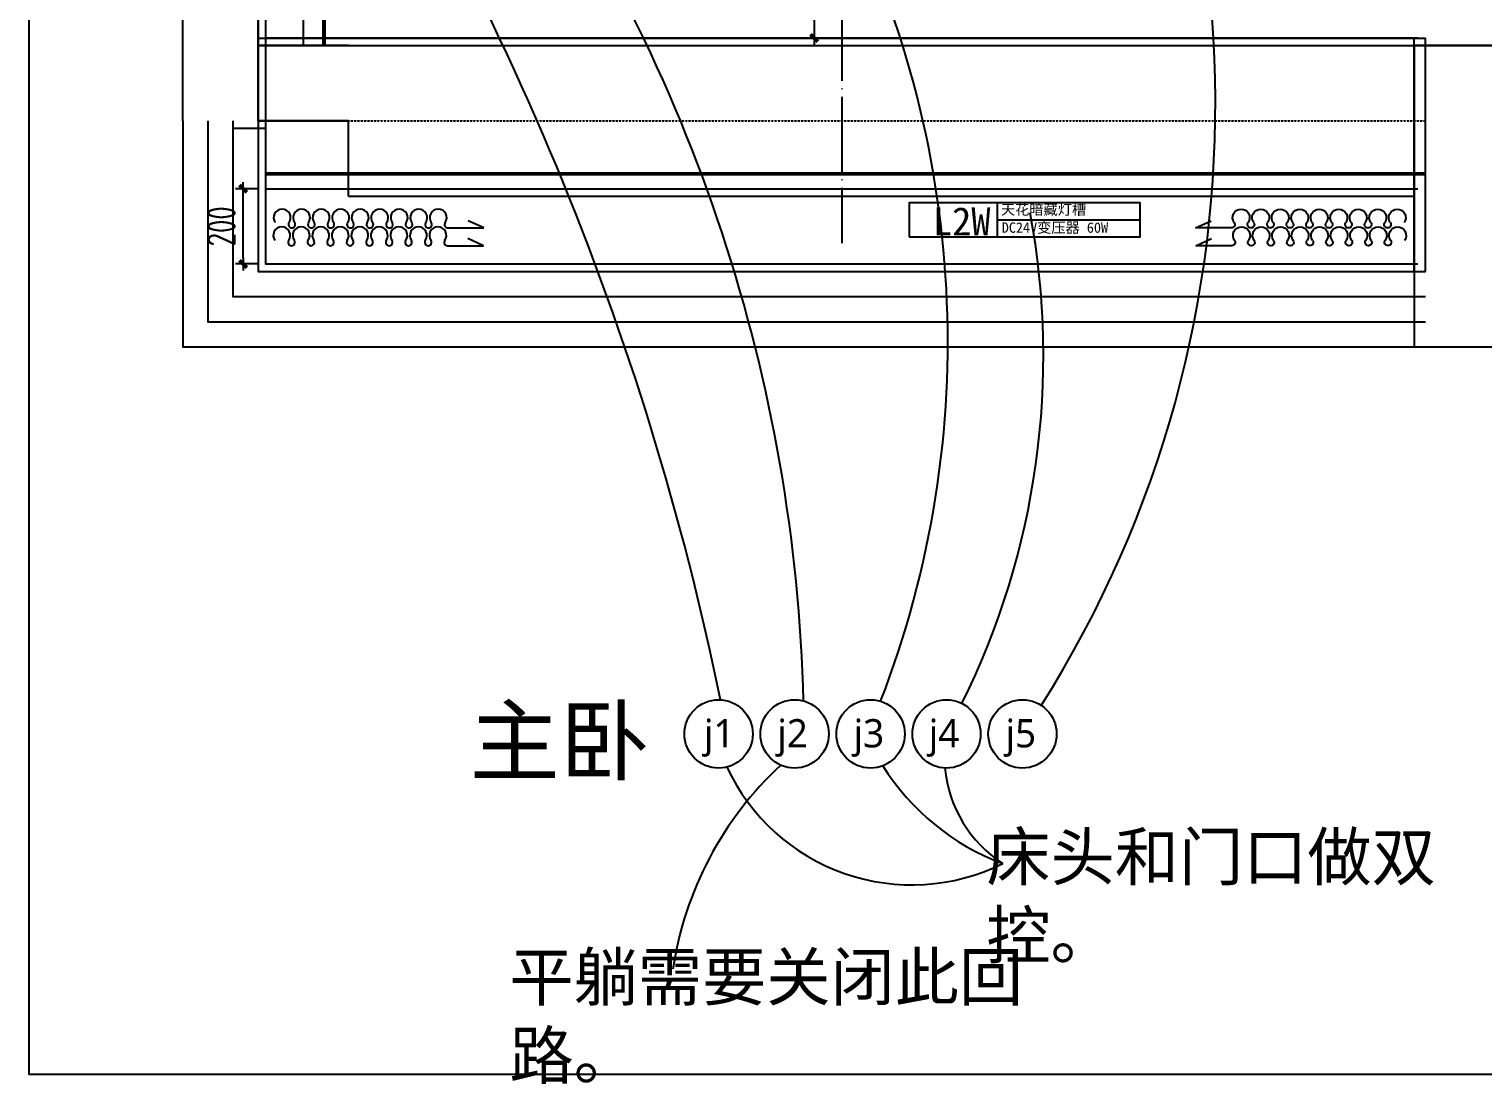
# Model space of a CAD drawing. Extents: x 11992 to 29481, y -6727 to 6811.
# Drawn here: x 11992 to 15852, y -6727 to -3926 of the extents above; entities that cross this region are included whole.
import ezdxf

# ---------------------------------------------------------------- set-up
doc = ezdxf.new("R2010")
doc.units = 0
doc.header["$MEASUREMENT"] = 0
doc.linetypes.add('DASHED', pattern=[19.05, 12.7, -6.35])
doc.linetypes.add('DOTE', pattern=[2.42, 2, -0.2, 0.02, -0.2])
doc.layers.get('0').update_dxf_attribs({"color": 8, "linetype": 'CONTINUOUS'})
doc.layers.get('Defpoints').update_dxf_attribs({"color": 8, "linetype": 'CONTINUOUS'})
for name, color, linetype in [('AD-玻璃幕墙、窗', 8, 'CONTINUOUS'), ('DQ-BEAM-DASH', 8, 'DASHED'), ('DS-DRAPERY', 8, 'CONTINUOUS'), ('FF-FINISH【完成面】', 8, 'CONTINUOUS'), ('RC-FIN', 8, 'CONTINUOUS'), ('WALL', 8, 'CONTINUOUS'), ('zoylight 3编号', 7, 'CONTINUOUS'), ('zoylight 4标注', 9, 'CONTINUOUS'), ('zoylight 5回路', 4, 'CONTINUOUS')]:
    doc.layers.add(name, color=color, linetype=linetype)
doc.layers.add('zoylight 1灯带', color=1, linetype='CONTINUOUS', lineweight=30)
doc.styles.add('CCD-DIM', font='archs.shx', dxfattribs={"width": 0.8})
doc.styles.get("Standard").update_dxf_attribs({"font": 'arial.ttf'})
doc.styles.add('TFB MS 3mm at 1 to 25', font='arial.ttf', dxfattribs={"height": 75})
doc.styles.add('XZC', font='SIMPLEX.SHX', dxfattribs={"width": 0.7, "bigfont": 'hztxt.shx'})
doc.styles.add('宋体', font='')
doc.styles.get('宋体').set_extended_font_data('SimSun')
doc.linetypes.add('LED_LINE', pattern='A,12.7,-5.08,["LED",XZC,S=2.54,R=0,X=-2.54,Y=-1.27],-6.35', length=24.13)
doc.dimstyles.new('zoylight_DIM_40', dxfattribs={"dimscale": 40, "dimtxt": 1.9, "dimasz": 0.4, "dimexe": 0.5, "dimexo": 0.5, "dimgap": 0.5, "dimtad": 1, "dimdec": 0, "dimrnd": 5, "dimzin": 12, "dimdsep": 46, "dimtxsty": 'CCD-DIM', "dimblk": 'CCD_Dimension_Tick', "dimcen": 0.125, "dimclrd": 44, "dimclre": 44, "dimclrt": 50, "dimadec": 0, "dimazin": 0, "dimtfac": 1, "dimtdec": 0, "dimtmove": 2, "dimatfit": 3, "dimldrblk": 'CCD_Leader_Dot', "dimfxl": 0, "dimtvp": 1, "dimtolj": 1, "dimtzin": 0, "dimarcsym": 0})

# ---------------------------------------------------------------- blocks, each defined once
blk = doc.blocks.new('DRAPES2')
for p, q in [((0, 0), (82, 37.3)), ((186.3, 0), (0, 0))]:
    blk.add_line(p, q)
at = {"linetype": 'ByBlock', "extrusion": (0, 0, -1)}
for centre, major_axis, start_param, end_param in [((236.9, 53.6), (-31.3, 31.3), 4.8823, 7.06864), ((236.9, 53.6), (-31.3, 31.3), 0.785455, 2.971795), ((338.2, 53.5), (31.3, 31.3), 3.311504, 5.497844), ((338.2, 53.5), (-31.3, 31.3), 0.785455, 2.971795), ((439.4, 53.5), (-31.3, 31.3), 4.8823, 7.06864), ((439.4, 53.5), (-31.3, 31.3), 0.785455, 2.971795), ((540.7, 53.5), (31.3, 31.3), 3.311504, 5.497844), ((540.7, 53.5), (31.3, 31.3), -0.785341, 1.400999), ((641.9, 53.5), (-31.3, 31.3), 4.8823, 7.06864), ((641.9, 53.5), (-31.3, 31.3), 0.785455, 2.971795), ((743.2, 53.5), (31.3, 31.3), 3.311504, 5.497844), ((743.2, 53.5), (-31.3, 31.3), 0.785455, 2.971795), ((844.4, 53.5), (-31.3, 31.3), 4.8823, 7.06864), ((844.4, 53.5), (-31.3, 31.3), 0.785455, 2.971795), ((945.7, 53.5), (31.3, 31.3), 3.311504, 5.497844), ((945.7, 53.5), (31.3, 31.3), -0.785341, 1.400999), ((186.3, 17.8), (-12.6, 12.6), 1.740708, 3.927048), ((287.6, 17.7), (-12.6, 12.6), 1.740708, 6.113388), ((388.8, 17.7), (-12.6, 12.6), 1.740708, 6.113388), ((490.1, 17.7), (12.6, 12.6), 0.169911, 4.542591), ((591.3, 17.7), (12.6, 12.6), 2.356251, 4.542591), ((591.3, 17.7), (-12.6, 12.6), 1.740708, 3.927048), ((692.6, 17.7), (-12.6, 12.6), 1.740708, 6.113388), ((793.8, 17.7), (-12.6, 12.6), 1.740708, 6.113388), ((895.1, 17.7), (12.6, 12.6), 0.169911, 4.542591), ((996.3, 17.7), (12.6, 12.6), 2.356251, 4.542591)]:
    blk.add_ellipse(centre, major_axis=major_axis, ratio=1, start_param=start_param, end_param=end_param, dxfattribs=at)
at = {"extrusion": (0, 0, -1)}
for centre, major_axis, start_param, end_param in [((1046.7, 53.5), (-31.3, 31.3), 4.8823, 7.06864), ((1046.7, 53.5), (-31.3, 31.3), 0.785455, 2.971795), ((996.1, 17.7), (-12.6, 12.6), 1.740708, 3.927048)]:
    blk.add_ellipse(centre, major_axis=major_axis, ratio=1, start_param=start_param, end_param=end_param, dxfattribs=at)
blk = doc.blocks.new('20170817.13012539')
for p, q in [((-62.6, 486), (-62.6, 605.2)), ((-62.6, 605.2), (-38.7, 552.8))]:
    blk.add_line(p, q)
at = {"linetype": 'ByBlock', "extrusion": (0, 0, -1)}
for centre, major_axis, start_param, end_param in [((-51.2, 486), (8.03, 8.03), 1.740708, 3.927048), ((-28.3, 453.6), (20, 20), 4.8823, 7.06864), ((-28.3, 453.6), (20, 20), 0.785455, 2.971795), ((-51.2, 421.2), (8.03, 8.03), 1.740708, 6.113388), ((-28.3, 388.8), (20, -20), 3.311504, 5.497844), ((-28.3, 388.8), (20, 20), 0.785455, 2.971795), ((-51.2, 356.4), (8.03, 8.03), 1.740708, 6.113388), ((-28.3, 324), (20, 20), 4.8823, 7.06864), ((-51.2, 291.6), (8.03, -8.03), 0.169911, 4.542591), ((-28.3, 324), (20, 20), 0.785455, 2.971795), ((-28.3, 259.2), (20, -20), 3.311504, 5.497844), ((-28.3, 259.2), (20, -20), -0.785341, 1.400999), ((-51.2, 226.8), (8.03, -8.03), 2.356251, 4.542591), ((-51.2, 226.8), (8.03, 8.03), 1.740708, 3.927048), ((-28.3, 194.4), (20, 20), 4.8823, 7.06864), ((-28.3, 194.4), (20, 20), 0.785455, 2.971795), ((-51.2, 162), (8.03, 8.03), 1.740708, 6.113388), ((-28.3, 129.6), (20, -20), 3.311504, 5.497844), ((-51.2, 97.2), (8.03, 8.03), 1.740708, 6.113388), ((-28.3, 129.6), (20, 20), 0.785455, 2.971795), ((-28.3, 64.8), (20, 20), 4.8823, 7.06864), ((-28.3, 64.8), (20, 20), 0.785455, 2.971795), ((-51.2, 32.4), (8.03, -8.03), 0.169911, 4.542591), ((-28.3, 0), (20, -20), 3.311504, 5.497844), ((-51.2, -32.4), (8.03, -8.03), 2.356251, 4.542591), ((-28.3, 0), (20, -20), -0.785341, 1.400999)]:
    blk.add_ellipse(centre, major_axis=major_axis, ratio=1, start_param=start_param, end_param=end_param, dxfattribs=at)
at = {"extrusion": (0, 0, -1)}
for centre, major_axis, start_param, end_param in [((-51.2, -32.2), (8.03, 8.03), 1.740708, 3.927048), ((-28.3, -64.6), (20, 20), 4.8823, 7.06864), ((-28.3, -64.6), (20, 20), 0.785455, 2.971795)]:
    blk.add_ellipse(centre, major_axis=major_axis, ratio=1, start_param=start_param, end_param=end_param, dxfattribs=at)
blk = doc.blocks.new('MB-B')
at = {"layer": 'DQ-BEAM-DASH', "ltscale": 0.01}
for p, q in [((-17500, 400), (-14400, 400)), ((-17500, 200), (-14400, 200))]:
    blk.add_line(p, q, dxfattribs=at)
blk = doc.blocks.new('CCD_Dimension_Tick')
at = {"color": 0, "linetype": 'ByBlock'}
for p, q in [((-1.09, 0), (0, 0)), ((0, 0), (1.09, 0))]:
    blk.add_line(p, q, dxfattribs=at)
at = {"color": 0, "linetype": 'Continuous', "const_width": 0.608}
blk.add_lwpolyline([(-0.61, -0.61), (0.61, 0.61)], dxfattribs=at)
blk = doc.blocks.new('*D19')
at = {"layer": 'Defpoints', "color": 0, "linetype": 'Continuous'}
for p in [(12560.2, -4349.5), (12619.6, -4349.5), (12619.6, -4549.5)]:
    blk.add_point(p, dxfattribs=at)
at = {"layer": 'zoylight 4标注', "color": 44, "linetype": 'Continuous', "lineweight": -2}
blk.add_line((12599.6, -4349.5), (12540.2, -4349.5), dxfattribs=at)
at = {"layer": 'zoylight 4标注', "color": 44, "lineweight": -2}
for p, q in [((12560.2, -4533.5), (12560.2, -4365.5)), ((12599.6, -4549.5), (12540.2, -4549.5))]:
    blk.add_line(p, q, dxfattribs=at)
at = {"layer": 'zoylight 4标注', "color": 44, "linetype": 'Continuous', "lineweight": -2, "xscale": 16, "yscale": 16, "zscale": 16}
for p, rotation in [((12560.2, -4349.5), 90), ((12560.2, -4549.5), 270)]:
    blk.add_blockref('CCD_Dimension_Tick', p, dxfattribs=dict(at, rotation=rotation))
at = {"layer": 'zoylight 4标注', "color": 50, "linetype": 'Continuous', "insert": (12502.2, -4449.5), "char_height": 76, "attachment_point": 5, "rotation": 90, "style": 'CCD-DIM'}
blk.add_mtext('\\A1;200', dxfattribs=at)
blk = doc.blocks.new('CCD_Leader_Dot')
at = {"color": 0, "linetype": 'ByBlock'}
blk.add_line((-5, 0), (-10, 0), dxfattribs=at)
at = {"color": 0, "linetype": 'ByBlock', "const_width": 5}
blk.add_lwpolyline([(-2.5, 0, 1), (2.5, 0, 1)], format="xyb", close=True, dxfattribs=at)
blk = doc.blocks.new('*D121')
at = {"layer": 'Defpoints', "color": 0, "linetype": 'Continuous'}
for p in [(14149.6, -3548.5), (14076.4, -3949.4), (14149.6, -3949.4)]:
    blk.add_point(p, dxfattribs=at)
at = {"layer": 'zoylight 4标注', "color": 44, "lineweight": -2}
for p, q in [((14129.6, -3548.5), (14056.4, -3548.5)), ((14076.4, -3564.5), (14076.4, -3933.4))]:
    blk.add_line(p, q, dxfattribs=at)
at = {"layer": 'zoylight 4标注', "color": 44, "linetype": 'Continuous', "lineweight": -2}
blk.add_line((14129.6, -3949.4), (14056.4, -3949.4), dxfattribs=at)
at = {"layer": 'zoylight 4标注', "color": 44, "linetype": 'Continuous', "lineweight": -2, "xscale": 16, "yscale": 16, "zscale": 16}
for p, rotation in [((14076.4, -3548.5), 90), ((14076.4, -3949.4), 270)]:
    blk.add_blockref('CCD_Dimension_Tick', p, dxfattribs=dict(at, rotation=rotation))
at = {"layer": 'zoylight 4标注', "color": 50, "linetype": 'Continuous', "insert": (14018.4, -3749), "char_height": 76, "attachment_point": 5, "rotation": 90, "style": 'CCD-DIM'}
blk.add_mtext('\\A1;400', dxfattribs=at)
blk = doc.blocks.new('dfddd')
for p, q in [((0, 90.5), (0, 0)), ((0, 45.2), (380.2, 45.2))]:
    blk.add_line(p, q)
blk.add_lwpolyline([(-233.3, 0), (380.2, 0), (380.2, 90.5), (-233.3, 90.5)], close=True)

msp = doc.modelspace()

# ---------------------------------------------------------------- linework, layer by layer
for p, q in [((12599.6, -4169.4, 559.6), (12599.6, 430.6, 559.6)), ((12599.6, -4169.4, 379.6), (12599.6, 430.6, 379.6)), ((12599.6, -669.4, -2440.4), (12599.6, -3969.4, -2440.4)), ((12599.6, -4169.4, -1790.1), (12599.6, -3949.4, -1790.1)), ((12599.6, -3949.4, -1790.1), (12599.6, -3949.4, -1810.1)), ((12599.6, -3949.4, -1790.1), (15669.6, -3949.4, -1790.1)), ((12599.6, -3949.4, -1810.1), (12599.6, -3969.4, -1810.1)), ((12599.6, -3949.4, -1810.1), (15669.6, -3949.4, -1810.1)), ((12599.6, -3969.4, -40.4), (12839.6, -3969.4, -40.4)), ((12599.6, -3969.4, -40.4), (12599.6, -4168.9, -40.4)), ((12839.6, -3969.4, 379.6), (12599.6, -3969.4, 379.6)), ((12599.6, -3969.4, 379.6), (12599.6, -4168.9, 379.6)), ((12599.6, -3969.4, -40.4), (12599.6, -3969.4, 379.6)), ((12599.6, -3969.4, -2440.4), (15999.6, -3969.4, -2440.4)), ((12599.6, -4169.4, -2440.4), (12599.6, -3969.4, -2440.4)), ((12599.6, -3969.4, -1810.1), (15669.6, -3969.4, -1810.1)), ((12599.6, -3969.4, -2440.4), (15669.6, -3969.4, -2440.4)), ((12599.6, -3969.4, -2440.4), (12599.6, -3969.4, -1810.1)), ((12839.6, -3969.4, -40.4), (15669.6, -3969.4, -40.4)), ((12839.6, -3969.4, 379.6), (15669.6, -3969.4, 379.6)), ((12839.6, -3969.4, -40.4), (12839.6, -3969.4, 379.6)), ((15669.6, -4569.4, -1790.1), (15669.6, -3949.4, -1790.1)), ((15669.6, -3969.4, -1810.1), (15669.6, -3949.4, -1810.1)), ((15669.6, -3949.4, -1810.1), (15669.6, -3949.4, -1790.1)), ((15669.6, -3949.4, -1810.1), (15699.6, -3949.4, -1810.1)), ((15669.6, -3949.4, -1790.1), (15699.6, -3949.4, -1790.1)), ((15669.6, -3969.4, 559.6), (15899.6, -3969.4, 559.6)), ((15669.6, -4569.4, 559.6), (15669.6, -3969.4, 559.6)), ((15669.6, -3969.4, 379.6), (15899.6, -3969.4, 379.6)), ((15669.6, -4569.4, 379.6), (15669.6, -3969.4, 379.6)), ((15669.6, -3969.4, 559.6), (15669.6, -3969.4, 379.6)), ((15669.6, -4369.4, -40.4), (15669.6, -3969.4, -40.4)), ((15669.6, -4369.4, 379.6), (15669.6, -3969.4, 379.6)), ((15669.6, -3969.4, -40.4), (15669.6, -3969.4, 379.6)), ((15669.6, -3969.4, -2440.4), (15669.6, -4569.4, -2440.4)), ((15669.6, -3969.4, -2440.4), (15669.6, -3969.4, -1810.1)), ((15669.6, -3969.4, -1810.1), (15699.6, -3969.4, -1810.1)), ((15669.6, -4569.4, 559.6), (15669.6, -3969.4, 559.6)), ((15669.6, -3969.4, 559.6), (15899.6, -3969.4, 559.6)), ((15669.6, -4569.4, -2440.4), (15669.6, -3969.4, -2440.4)), ((15899.6, -3969.4, -2440.4), (15669.6, -3969.4, -2440.4)), ((15669.6, -3969.4, 559.6), (15669.6, -3969.4, -2440.4)), ((15669.6, -4569.4, -2440.4), (15669.6, -3969.4, -2440.4)), ((15899.6, -3969.4, -2440.4), (15669.6, -3969.4, -2440.4)), ((15669.6, -4569.4, -2640.4), (15669.6, -3969.4, -2640.4)), ((15899.6, -3969.4, -2640.4), (15669.6, -3969.4, -2640.4)), ((15669.6, -3969.4, -2440.4), (15669.6, -3969.4, -2640.4)), ((15699.6, -4569.4, -1790.1), (15699.6, -3949.4, -1790.1)), ((15699.6, -3969.4, -1810.1), (15699.6, -3949.4, -1810.1)), ((15699.6, -3949.4, -1810.1), (15699.6, -3949.4, -1790.1)), ((15699.6, -4569.4, -1790.1), (15699.6, -3969.4, -1810.1)), ((12599.6, -4168.9, -40.4), (12839.6, -4168.9, -40.4)), ((12839.6, -4168.9, 379.6), (12599.6, -4168.9, 379.6)), ((12839.6, -4369.4, -40.4), (12839.6, -4168.9, -40.4)), ((12839.6, -4369.4, 379.6), (12839.6, -4168.9, 379.6)), ((12839.6, -4168.9, -40.4), (12839.6, -4168.9, 379.6)), ((12839.6, -4369.4, -40.4), (15669.6, -4369.4, -40.4)), ((12839.6, -4369.4, 379.6), (15669.6, -4369.4, 379.6)), ((12839.6, -4369.4, -40.4), (12839.6, -4369.4, 379.6)), ((15669.6, -4369.4, -40.4), (15669.6, -4369.4, 379.6)), ((15669.6, -4569.4, 559.6), (15669.6, -4569.4, 379.6)), ((15669.6, -4569.4, -2440.4), (15669.6, -4569.4, -1790.1)), ((15669.6, -4569.4, -1790.1), (15699.6, -4569.4, -1790.1)), ((15669.6, -4569.4, 559.6), (15669.6, -4569.4, -2440.4)), ((15669.6, -4569.4, -1810.4), (15669.6, -4769.4, -1810.4)), ((15669.6, -4569.4, -40.4), (15669.6, -4769.4, -40.4)), ((15669.6, -4569.4, -40.4), (15669.6, -4569.4, -1810.4)), ((15669.6, -4569.4, -2440.4), (15669.6, -4569.4, -1810.4)), ((15669.6, -4569.4, 559.6), (15669.6, -4569.4, -40.4)), ((15669.6, -4569.4, -2440.4), (15669.6, -4569.4, -2640.4))]:
    msp.add_line(p, q)
at = {"elevation": 0}
msp.add_lwpolyline([(12719.6, 430.6), (12719.6, -3969.5)], dxfattribs=at)
at = {"layer": 'AD-玻璃幕墙、窗', "elevation": 0}
for points in [[(12399.6, -4169.5), (12399.6, -4769.5), (15699.6, -4769.5)], [(12466.3, -4169.5), (12466.3, -4702.8), (15699.6, -4702.8)], [(12533, -4169.5), (12532.9, -4636.1), (15699.6, -4636.1)], [(12599.6, -4169.5), (12599.6, -4569.5), (15699.6, -4569.5)]]:
    msp.add_lwpolyline(points, dxfattribs=at)
at = {"layer": 'FF-FINISH【完成面】'}
msp.add_line((12619.6, -789.5), (12619.6, -3949.5), dxfattribs=at)
at = {"layer": 'FF-FINISH【完成面】', "linetype": 'ByBlock'}
msp.add_line((15679.6, -3949.4), (12619.6, -3949.5), dxfattribs=at)
at = {"layer": 'FF-FINISH【完成面】', "linetype": 'ByBlock', "elevation": 0}
for points in [[(12629.6, -3949.5), (12619.6, -3949.5), (12619.6, -4189.5), (12533, -4189.5)], [(12619.6, -4189.5), (12619.6, -4549.5), (15679.6, -4549.4)], [(12619.6, -4349.5), (12819.6, -4349.5), (15679.6, -4349.5)]]:
    msp.add_lwpolyline(points, dxfattribs=at)
at = {"layer": 'RC-FIN', "linetype": 'ByBlock'}
msp.add_line((15679.6, -3949.5), (12629.6, -3949.5, 0), dxfattribs=at)
at = {"layer": 'WALL'}
for p, q in [((12399.6, -4169.5), (12399.6, -769.5)), ((15699.6, -4769.5), (15999.6, -4769.5))]:
    msp.add_line(p, q, dxfattribs=at)
at = {"layer": 'zoylight 1灯带', "linetype": 'LED_LINE', "ltscale": 20, "const_width": 10}
for points, elevation in [([(12774.8, -769.4), (12774.8, -3969.5)], -40.4), ([(12619.6, -4309.8), (15699.6, -4309.9)], 0)]:
    msp.add_lwpolyline(points, dxfattribs=dict(at, elevation=elevation))
at = {"layer": 'zoylight 4标注', "color": 9, "linetype": 'DOTE', "ltscale": 100}
msp.add_line((14149.6, -3379.3), (14149.6, -4494.3), dxfattribs=at)
at = {"layer": 'zoylight 5回路', "color": 8, "linetype": 'Continuous'}
msp.add_lwpolyline([(11991.6, 6810.7), (29481.3, 6810.7), (29481.3, -6701.7), (11991.6, -6701.7)], close=True, dxfattribs=at)
at = {"layer": 'zoylight 5回路', "color": 4}
for centre in [(13822.6, -5797.5), (14024.3, -5797.5), (14226.1, -5797.5), (14427.8, -5797.5), (14629.5, -5797.5)]:
    msp.add_circle(centre, 90.7, dxfattribs=at)
at = {"layer": 'zoylight 5回路', "linetype": 'Continuous'}
for centre, radius, start, end in [((12153.2, -4125), 2988.6, 327.7023, 34.8662), ((6275.1, -7252.2), 7709, 11.56288, 33.64546), ((9713.7, -5825.1), 4336.3, 1.5186, 35), ((11787.4, -4756.4), 2643.8, 338.8369, 27.2801), ((12605.9, -4793.5), 2079.2, 333.6398, 10.5261), ((14619.8, -6561.2), 929, 132.8794, 171.4192), ((14335.9, -5656.7), 541.8, 204.9751, 296.4227), ((14799.3, -5544.7), 637.2, 211.9738, 249.5904), ((14764.2, -5855), 342.5, 185.5397, 236.8871)]:
    msp.add_arc(centre, radius, start, end, dxfattribs=at)

# ---------------------------------------------------------------- block references
msp.add_blockref('MB-B', (30099.6, -4369.5))
at = {"layer": 'DS-DRAPERY', "yscale": 0.5119999997317791, "zscale": 0.5119999997317791}
for p, xscale in [((13199.5, -4453.8), -0.5119999997317791), ((15088.9, -4453.8), 0.5119999997317791)]:
    msp.add_blockref('DRAPES2', p, dxfattribs=dict(at, xscale=xscale))
at = {"layer": 'DS-DRAPERY', "yscale": 0.8, "zscale": 0.8}
for p, xscale, rotation in [((12714.3, -4451.1), -0.8, 270), ((15574.1, -4451.1), 0.8, 90)]:
    msp.add_blockref('20170817.13012539', p, dxfattribs=dict(at, xscale=xscale, rotation=rotation))
at = {"layer": 'zoylight 3编号'}
msp.add_blockref('dfddd', (14562, -4477.5), dxfattribs=at)

# ---------------------------------------------------------------- texts
at = {"layer": 'zoylight 3编号', "attachment_point": 1, "style": 'TFB MS 3mm at 1 to 25'}
for s, insert, char_height, width in [('{\\fSimHei|b0|i0|c134|p49;\\W0.95494; \\W1;L2W}', (14343, -4398.7), 75, 206.137), ('{\\fSimHei|b0|i0|c134|p49;天花暗藏灯槽}', (14572.4, -4390.9), 27.648, 256.856), ('{\\fSimHei|b0|i0|c134|p49;\\C1;DC24V变压器 60W }', (14574.5, -4439), 27.648, 315.109)]:
    msp.add_mtext(s, dxfattribs=dict(at, insert=insert, char_height=char_height, width=width))
at = {"layer": 'zoylight 3编号', "color": 8, "attachment_point": 1}
for s, insert, char_height, width in [('{\\fMicrosoft YaHei|b0|i0|c134|p34;\\W1.67179;\\C4; \\W1;j1}', (13741.3, -5758.3), 75, 161.582), ('{\\fMicrosoft YaHei|b0|i0|c134|p34;\\W1.40034;\\C4; \\W1;j2}', (13943, -5758.3), 75, 161.582), ('{\\fMicrosoft YaHei|b0|i0|c134|p34;\\W1.43664;\\C4; \\W1;j3}', (14144.7, -5758.3), 75, 161.582), ('{\\fMicrosoft YaHei|b0|i0|c134|p34;\\W1.34341;\\C4; \\W1;j4}', (14346.5, -5758.3), 75, 161.582), ('{\\fMicrosoft YaHei|b0|i0|c134|p34;\\W1.43252;\\C4; \\W1;j5}', (14548.2, -5758.3), 75, 161.582), ('{\\fMicrosoft YaHei|b0|i0|c134|p34;\\C4;床头和门口做双控。}', (14533.6, -6061.2), 125, 1418.928), ('{\\fMicrosoft YaHei|b0|i0|c134|p34;\\C4;平躺需要关闭此回路。}', (13267.3, -6380.4), 125, 1562.698)]:
    msp.add_mtext(s, dxfattribs=dict(at, insert=insert, char_height=char_height, width=width))
at = {"layer": 'zoylight 5回路', "style": '宋体'}
msp.add_text('主卧', height=175, dxfattribs=at).set_placement((13161.7, -5903.6))

# ---------------------------------------------------------------- dimensions: what is measured, and where the dimension line sits
at = {"layer": 'zoylight 4标注', "linetype": 'Continuous'}
for p1, p2, distance, picture, middle in [((14149.6, -3548.5), (14149.6, -3949.4), -73.2, '*D121', (14018.4, -3749)), ((12619.6, -4549.5), (12619.6, -4349.5), 59.4, '*D19', (12502.2, -4449.5))]:
    dim = msp.add_aligned_dim(p1=p1, p2=p2, distance=distance, dimstyle='zoylight_DIM_40', dxfattribs=at)
    dim.commit()
    dim.dimension.update_dxf_attribs({"geometry": picture, "text_midpoint": middle})

doc.saveas('drawing.dxf')
